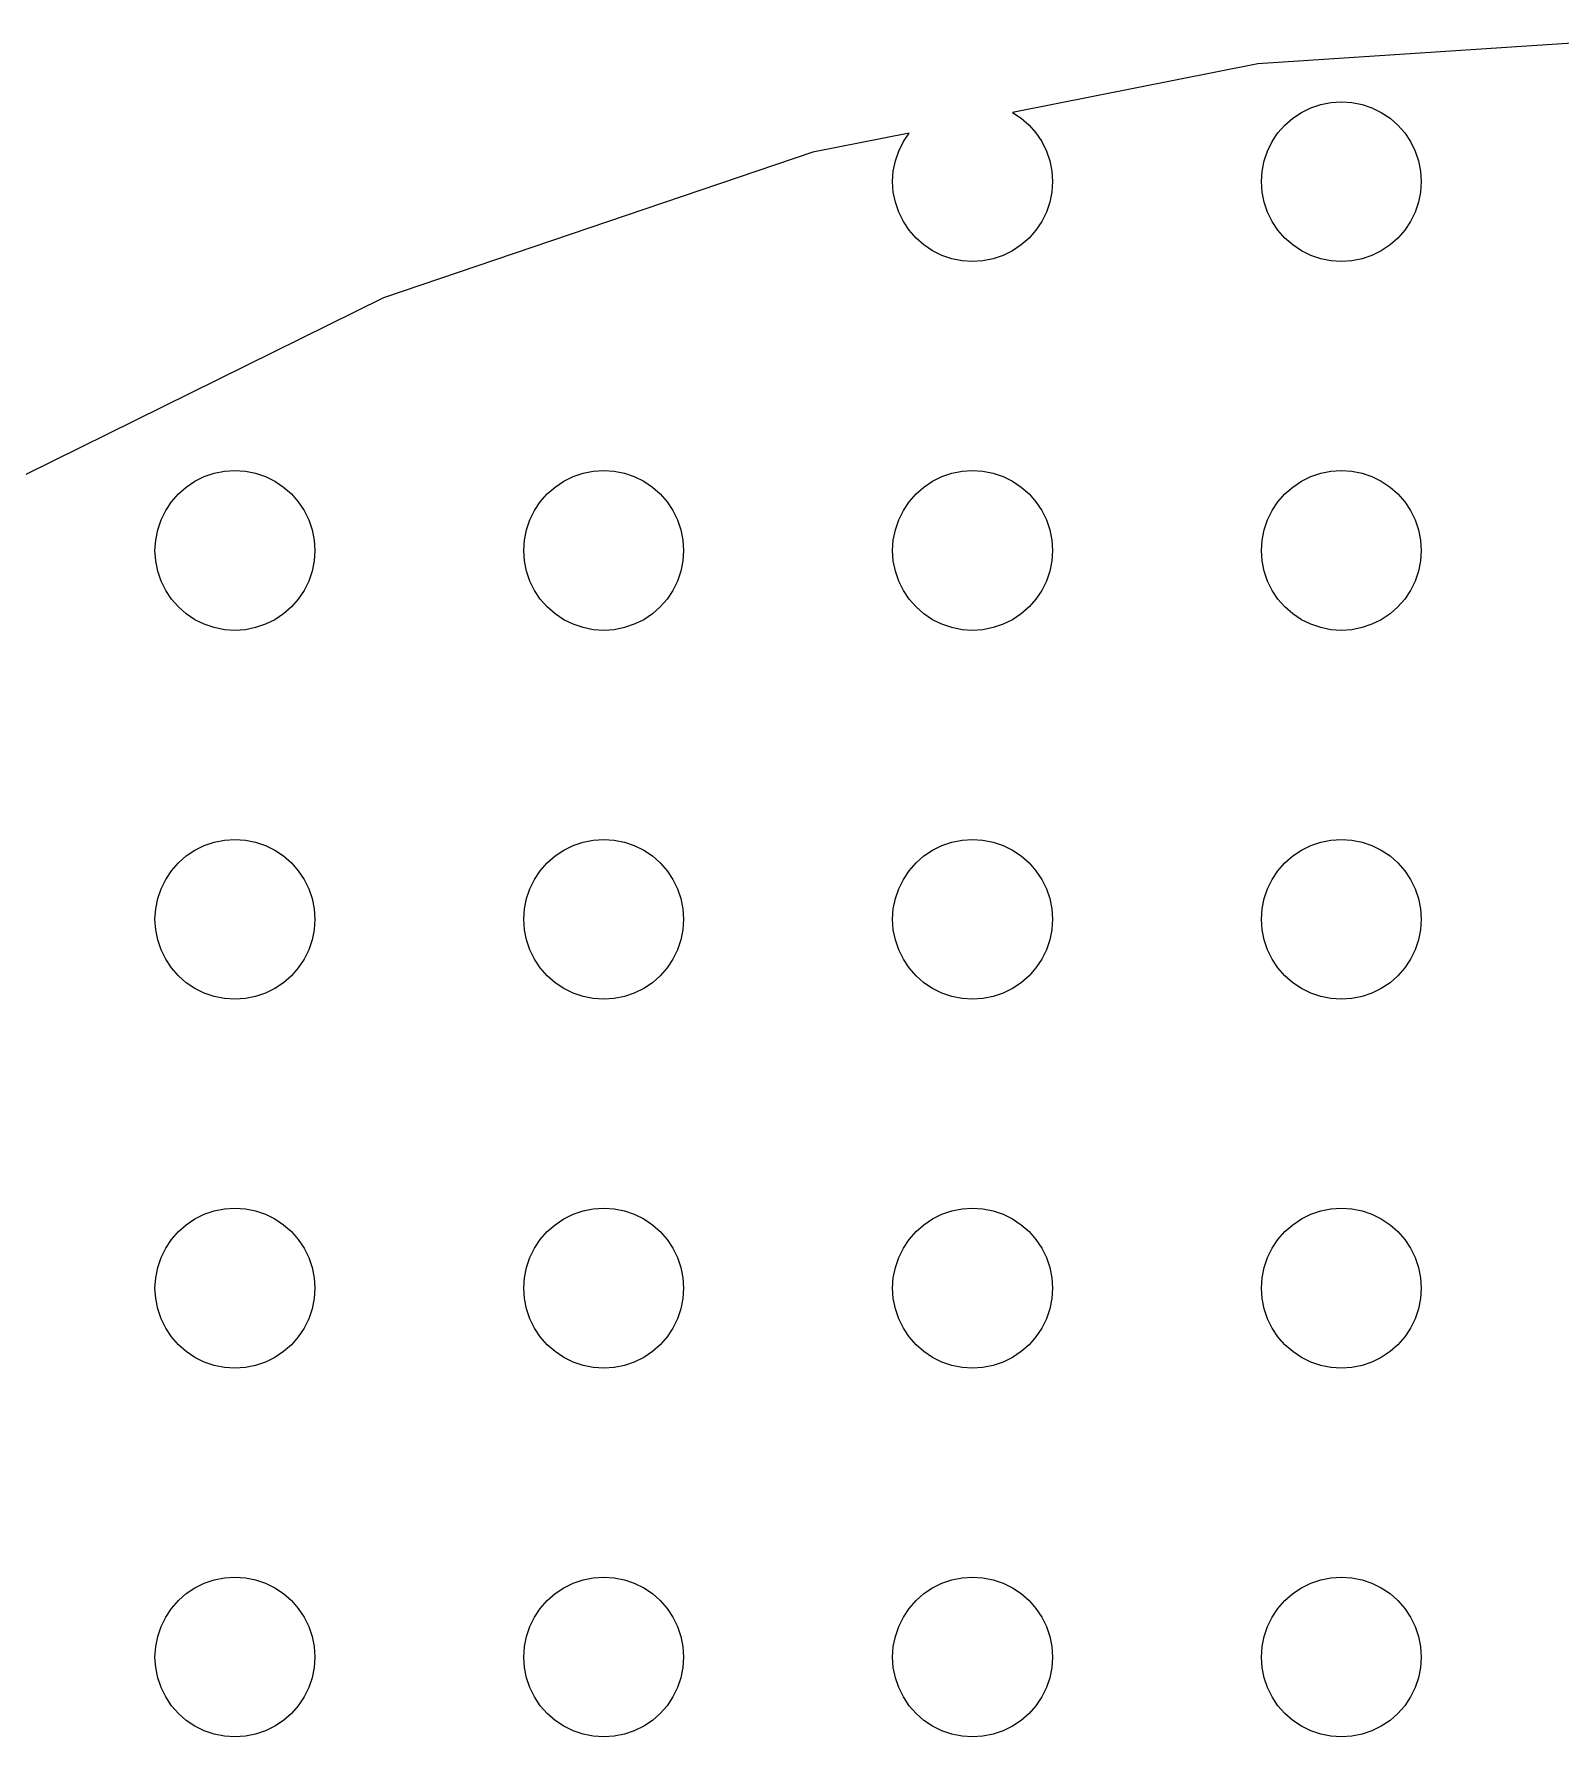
# Model space of a CAD drawing. Header units: metres. Extents: x -141 to 141, y -141 to 141.
# Drawn here: x -68.2 to -6.1, y 71.8 to 141 of the extents above; entities that cross this region are included whole.
import ezdxf

# ---------------------------------------------------------------- set-up
doc = ezdxf.new("R2010")
doc.units = ezdxf.units.M

msp = doc.modelspace()

# ---------------------------------------------------------------- linework, layer by layer
for p, q in [((0, 141), (-18.4042, 139.794)), ((-18.4042, 139.794), (-28.3702, 137.811)), ((-28.3702, 137.811), (-28.0215, 137.578)), ((-16.9785, 137.578), (-16.625, 137.815)), ((-16.625, 137.815), (-16.2437, 138.003)), ((-16.2437, 138.003), (-15.8412, 138.139)), ((-15.8412, 138.139), (-15.4242, 138.222)), ((-15.4242, 138.222), (-15, 138.25)), ((-15, 138.25), (-14.5758, 138.222)), ((-14.5758, 138.222), (-14.1588, 138.139)), ((-14.1588, 138.139), (-13.7563, 138.003)), ((-13.7563, 138.003), (-13.375, 137.815)), ((-13.375, 137.815), (-13.0215, 137.578)), ((-28.0215, 137.578), (-27.7019, 137.298)), ((-27.7019, 137.298), (-27.4216, 136.978)), ((-17.5784, 136.978), (-17.2981, 137.298)), ((-17.2981, 137.298), (-16.9785, 137.578)), ((-13.0215, 137.578), (-12.7019, 137.298)), ((-12.7019, 137.298), (-12.4216, 136.978)), ((-32.5816, 136.974), (-36.4935, 136.196)), ((-33.0026, 136.244), (-32.8146, 136.625)), ((-32.8146, 136.625), (-32.5816, 136.974)), ((-27.4216, 136.978), (-27.1854, 136.625)), ((-27.1854, 136.625), (-26.9974, 136.244)), ((-18.0026, 136.244), (-17.8146, 136.625)), ((-17.8146, 136.625), (-17.5784, 136.978)), ((-12.4216, 136.978), (-12.1854, 136.625)), ((-12.1854, 136.625), (-11.9974, 136.244)), ((-36.4935, 136.196), (-53.9584, 130.267)), ((-33.2222, 135.424), (-33.1393, 135.841)), ((-33.1393, 135.841), (-33.0026, 136.244)), ((-26.9974, 136.244), (-26.8607, 135.841)), ((-26.8607, 135.841), (-26.7778, 135.424)), ((-18.2222, 135.424), (-18.1393, 135.841)), ((-18.1393, 135.841), (-18.0026, 136.244)), ((-11.9974, 136.244), (-11.8607, 135.841)), ((-11.8607, 135.841), (-11.7778, 135.424)), ((-33.25, 135), (-33.2222, 135.424)), ((-26.7778, 135.424), (-26.75, 135)), ((-18.25, 135), (-18.2222, 135.424)), ((-11.7778, 135.424), (-11.75, 135)), ((-33.2222, 134.576), (-33.25, 135)), ((-33.1393, 134.159), (-33.2222, 134.576)), ((-26.7778, 134.576), (-26.8607, 134.159)), ((-26.75, 135), (-26.7778, 134.576)), ((-18.2222, 134.576), (-18.25, 135)), ((-18.1393, 134.159), (-18.2222, 134.576)), ((-11.7778, 134.576), (-11.8607, 134.159)), ((-11.75, 135), (-11.7778, 134.576)), ((-33.0026, 133.756), (-33.1393, 134.159)), ((-32.8146, 133.375), (-33.0026, 133.756)), ((-26.9974, 133.756), (-27.1854, 133.375)), ((-26.8607, 134.159), (-26.9974, 133.756)), ((-18.0026, 133.756), (-18.1393, 134.159)), ((-17.8146, 133.375), (-18.0026, 133.756)), ((-11.9974, 133.756), (-12.1854, 133.375)), ((-11.8607, 134.159), (-11.9974, 133.756)), ((-32.5784, 133.022), (-32.8146, 133.375)), ((-32.2981, 132.702), (-32.5784, 133.022)), ((-27.4216, 133.022), (-27.7019, 132.702)), ((-27.1854, 133.375), (-27.4216, 133.022)), ((-17.5784, 133.022), (-17.8146, 133.375)), ((-17.2981, 132.702), (-17.5784, 133.022)), ((-12.4216, 133.022), (-12.7019, 132.702)), ((-12.1854, 133.375), (-12.4216, 133.022)), ((-31.9785, 132.422), (-32.2981, 132.702)), ((-31.625, 132.185), (-31.9785, 132.422)), ((-28.0215, 132.422), (-28.375, 132.185)), ((-27.7019, 132.702), (-28.0215, 132.422)), ((-16.9785, 132.422), (-17.2981, 132.702)), ((-16.625, 132.185), (-16.9785, 132.422)), ((-13.0215, 132.422), (-13.375, 132.185)), ((-12.7019, 132.702), (-13.0215, 132.422)), ((-31.2437, 131.997), (-31.625, 132.185)), ((-30.8412, 131.861), (-31.2437, 131.997)), ((-30.4242, 131.778), (-30.8412, 131.861)), ((-30, 131.75), (-30.4242, 131.778)), ((-29.5758, 131.778), (-30, 131.75)), ((-29.1588, 131.861), (-29.5758, 131.778)), ((-28.7563, 131.997), (-29.1588, 131.861)), ((-28.375, 132.185), (-28.7563, 131.997)), ((-16.2437, 131.997), (-16.625, 132.185)), ((-15.8412, 131.861), (-16.2437, 131.997)), ((-15.4242, 131.778), (-15.8412, 131.861)), ((-15, 131.75), (-15.4242, 131.778)), ((-14.5758, 131.778), (-15, 131.75)), ((-14.1588, 131.861), (-14.5758, 131.778)), ((-13.7563, 131.997), (-14.1588, 131.861)), ((-13.375, 132.185), (-13.7563, 131.997)), ((-53.9584, 130.267), (-70.5, 122.11)), ((-62.2981, 122.298), (-61.9785, 122.578)), ((-61.9785, 122.578), (-61.625, 122.815)), ((-61.625, 122.815), (-61.2437, 123.003)), ((-61.2437, 123.003), (-60.8412, 123.139)), ((-60.8412, 123.139), (-60.4242, 123.222)), ((-60.4242, 123.222), (-60, 123.25)), ((-60, 123.25), (-59.5758, 123.222)), ((-59.5758, 123.222), (-59.1588, 123.139)), ((-59.1588, 123.139), (-58.7563, 123.003)), ((-58.7563, 123.003), (-58.375, 122.815)), ((-58.375, 122.815), (-58.0215, 122.578)), ((-58.0215, 122.578), (-57.7019, 122.298)), ((-47.2981, 122.298), (-46.9785, 122.578)), ((-46.9785, 122.578), (-46.625, 122.815)), ((-46.625, 122.815), (-46.2437, 123.003)), ((-46.2437, 123.003), (-45.8412, 123.139)), ((-45.8412, 123.139), (-45.4242, 123.222)), ((-45.4242, 123.222), (-45, 123.25)), ((-45, 123.25), (-44.5758, 123.222)), ((-44.5758, 123.222), (-44.1588, 123.139)), ((-44.1588, 123.139), (-43.7563, 123.003)), ((-43.7563, 123.003), (-43.375, 122.815)), ((-43.375, 122.815), (-43.0215, 122.578)), ((-43.0215, 122.578), (-42.7019, 122.298)), ((-32.2981, 122.298), (-31.9785, 122.578)), ((-31.9785, 122.578), (-31.625, 122.815)), ((-31.625, 122.815), (-31.2437, 123.003)), ((-31.2437, 123.003), (-30.8412, 123.139)), ((-30.8412, 123.139), (-30.4242, 123.222)), ((-30.4242, 123.222), (-30, 123.25)), ((-30, 123.25), (-29.5758, 123.222)), ((-29.5758, 123.222), (-29.1588, 123.139)), ((-29.1588, 123.139), (-28.7563, 123.003)), ((-28.7563, 123.003), (-28.375, 122.815)), ((-28.375, 122.815), (-28.0215, 122.578)), ((-28.0215, 122.578), (-27.7019, 122.298)), ((-17.2981, 122.298), (-16.9785, 122.578)), ((-16.9785, 122.578), (-16.625, 122.815)), ((-16.625, 122.815), (-16.2437, 123.003)), ((-16.2437, 123.003), (-15.8412, 123.139)), ((-15.8412, 123.139), (-15.4242, 123.222)), ((-15.4242, 123.222), (-15, 123.25)), ((-15, 123.25), (-14.5758, 123.222)), ((-14.5758, 123.222), (-14.1588, 123.139)), ((-14.1588, 123.139), (-13.7563, 123.003)), ((-13.7563, 123.003), (-13.375, 122.815)), ((-13.375, 122.815), (-13.0215, 122.578)), ((-13.0215, 122.578), (-12.7019, 122.298)), ((-62.8146, 121.625), (-62.5784, 121.978)), ((-62.5784, 121.978), (-62.2981, 122.298)), ((-57.7019, 122.298), (-57.4216, 121.978)), ((-57.4216, 121.978), (-57.1854, 121.625)), ((-47.8146, 121.625), (-47.5784, 121.978)), ((-47.5784, 121.978), (-47.2981, 122.298)), ((-42.7019, 122.298), (-42.4216, 121.978)), ((-42.4216, 121.978), (-42.1854, 121.625)), ((-32.8146, 121.625), (-32.5784, 121.978)), ((-32.5784, 121.978), (-32.2981, 122.298)), ((-27.7019, 122.298), (-27.4216, 121.978)), ((-27.4216, 121.978), (-27.1854, 121.625)), ((-17.8146, 121.625), (-17.5784, 121.978)), ((-17.5784, 121.978), (-17.2981, 122.298)), ((-12.7019, 122.298), (-12.4216, 121.978)), ((-12.4216, 121.978), (-12.1854, 121.625)), ((-63.1393, 120.841), (-63.0026, 121.244)), ((-63.0026, 121.244), (-62.8146, 121.625)), ((-57.1854, 121.625), (-56.9974, 121.244)), ((-56.9974, 121.244), (-56.8607, 120.841)), ((-48.1393, 120.841), (-48.0026, 121.244)), ((-48.0026, 121.244), (-47.8146, 121.625)), ((-42.1854, 121.625), (-41.9974, 121.244)), ((-41.9974, 121.244), (-41.8607, 120.841)), ((-33.1393, 120.841), (-33.0026, 121.244)), ((-33.0026, 121.244), (-32.8146, 121.625)), ((-27.1854, 121.625), (-26.9974, 121.244)), ((-26.9974, 121.244), (-26.8607, 120.841)), ((-18.1393, 120.841), (-18.0026, 121.244)), ((-18.0026, 121.244), (-17.8146, 121.625)), ((-12.1854, 121.625), (-11.9974, 121.244)), ((-11.9974, 121.244), (-11.8607, 120.841)), ((-63.2222, 120.424), (-63.1393, 120.841)), ((-56.8607, 120.841), (-56.7778, 120.424)), ((-48.2222, 120.424), (-48.1393, 120.841)), ((-41.8607, 120.841), (-41.7778, 120.424)), ((-33.2222, 120.424), (-33.1393, 120.841)), ((-26.8607, 120.841), (-26.7778, 120.424)), ((-18.2222, 120.424), (-18.1393, 120.841)), ((-11.8607, 120.841), (-11.7778, 120.424)), ((-63.25, 120), (-63.2222, 120.424)), ((-63.2222, 119.576), (-63.25, 120)), ((-56.7778, 120.424), (-56.75, 120)), ((-56.75, 120), (-56.7778, 119.576)), ((-48.25, 120), (-48.2222, 120.424)), ((-48.2222, 119.576), (-48.25, 120)), ((-41.7778, 120.424), (-41.75, 120)), ((-41.75, 120), (-41.7778, 119.576)), ((-33.25, 120), (-33.2222, 120.424)), ((-33.2222, 119.576), (-33.25, 120)), ((-26.7778, 120.424), (-26.75, 120)), ((-26.75, 120), (-26.7778, 119.576)), ((-18.25, 120), (-18.2222, 120.424)), ((-18.2222, 119.576), (-18.25, 120)), ((-11.7778, 120.424), (-11.75, 120)), ((-11.75, 120), (-11.7778, 119.576)), ((-63.1393, 119.159), (-63.2222, 119.576)), ((-63.0026, 118.756), (-63.1393, 119.159)), ((-56.8607, 119.159), (-56.9974, 118.756)), ((-56.7778, 119.576), (-56.8607, 119.159)), ((-48.1393, 119.159), (-48.2222, 119.576)), ((-48.0026, 118.756), (-48.1393, 119.159)), ((-41.8607, 119.159), (-41.9974, 118.756)), ((-41.7778, 119.576), (-41.8607, 119.159)), ((-33.1393, 119.159), (-33.2222, 119.576)), ((-33.0026, 118.756), (-33.1393, 119.159)), ((-26.8607, 119.159), (-26.9974, 118.756)), ((-26.7778, 119.576), (-26.8607, 119.159)), ((-18.1393, 119.159), (-18.2222, 119.576)), ((-18.0026, 118.756), (-18.1393, 119.159)), ((-11.8607, 119.159), (-11.9974, 118.756)), ((-11.7778, 119.576), (-11.8607, 119.159)), ((-62.8146, 118.375), (-63.0026, 118.756)), ((-56.9974, 118.756), (-57.1854, 118.375)), ((-47.8146, 118.375), (-48.0026, 118.756)), ((-41.9974, 118.756), (-42.1854, 118.375)), ((-32.8146, 118.375), (-33.0026, 118.756)), ((-26.9974, 118.756), (-27.1854, 118.375)), ((-17.8146, 118.375), (-18.0026, 118.756)), ((-11.9974, 118.756), (-12.1854, 118.375)), ((-62.5784, 118.022), (-62.8146, 118.375)), ((-62.2981, 117.702), (-62.5784, 118.022)), ((-57.4216, 118.022), (-57.7019, 117.702)), ((-57.1854, 118.375), (-57.4216, 118.022)), ((-47.5784, 118.022), (-47.8146, 118.375)), ((-47.2981, 117.702), (-47.5784, 118.022)), ((-42.4216, 118.022), (-42.7019, 117.702)), ((-42.1854, 118.375), (-42.4216, 118.022)), ((-32.5784, 118.022), (-32.8146, 118.375)), ((-32.2981, 117.702), (-32.5784, 118.022)), ((-27.4216, 118.022), (-27.7019, 117.702)), ((-27.1854, 118.375), (-27.4216, 118.022)), ((-17.5784, 118.022), (-17.8146, 118.375)), ((-17.2981, 117.702), (-17.5784, 118.022)), ((-12.4216, 118.022), (-12.7019, 117.702)), ((-12.1854, 118.375), (-12.4216, 118.022)), ((-61.9785, 117.422), (-62.2981, 117.702)), ((-61.625, 117.185), (-61.9785, 117.422)), ((-61.2437, 116.997), (-61.625, 117.185)), ((-58.375, 117.185), (-58.7563, 116.997)), ((-58.0215, 117.422), (-58.375, 117.185)), ((-57.7019, 117.702), (-58.0215, 117.422)), ((-46.9785, 117.422), (-47.2981, 117.702)), ((-46.625, 117.185), (-46.9785, 117.422)), ((-46.2437, 116.997), (-46.625, 117.185)), ((-43.375, 117.185), (-43.7563, 116.997)), ((-43.0215, 117.422), (-43.375, 117.185)), ((-42.7019, 117.702), (-43.0215, 117.422)), ((-31.9785, 117.422), (-32.2981, 117.702)), ((-31.625, 117.185), (-31.9785, 117.422)), ((-31.2437, 116.997), (-31.625, 117.185)), ((-28.375, 117.185), (-28.7563, 116.997)), ((-28.0215, 117.422), (-28.375, 117.185)), ((-27.7019, 117.702), (-28.0215, 117.422)), ((-16.9785, 117.422), (-17.2981, 117.702)), ((-16.625, 117.185), (-16.9785, 117.422)), ((-16.2437, 116.997), (-16.625, 117.185)), ((-13.375, 117.185), (-13.7563, 116.997)), ((-13.0215, 117.422), (-13.375, 117.185)), ((-12.7019, 117.702), (-13.0215, 117.422)), ((-60.8412, 116.861), (-61.2437, 116.997)), ((-60.4242, 116.778), (-60.8412, 116.861)), ((-60, 116.75), (-60.4242, 116.778)), ((-59.5758, 116.778), (-60, 116.75)), ((-59.1588, 116.861), (-59.5758, 116.778)), ((-58.7563, 116.997), (-59.1588, 116.861)), ((-45.8412, 116.861), (-46.2437, 116.997)), ((-45.4242, 116.778), (-45.8412, 116.861)), ((-45, 116.75), (-45.4242, 116.778)), ((-44.5758, 116.778), (-45, 116.75)), ((-44.1588, 116.861), (-44.5758, 116.778)), ((-43.7563, 116.997), (-44.1588, 116.861)), ((-30.8412, 116.861), (-31.2437, 116.997)), ((-30.4242, 116.778), (-30.8412, 116.861)), ((-30, 116.75), (-30.4242, 116.778)), ((-29.5758, 116.778), (-30, 116.75)), ((-29.1588, 116.861), (-29.5758, 116.778)), ((-28.7563, 116.997), (-29.1588, 116.861)), ((-15.8412, 116.861), (-16.2437, 116.997)), ((-15.4242, 116.778), (-15.8412, 116.861)), ((-15, 116.75), (-15.4242, 116.778)), ((-14.5758, 116.778), (-15, 116.75)), ((-14.1588, 116.861), (-14.5758, 116.778)), ((-13.7563, 116.997), (-14.1588, 116.861)), ((-61.2437, 108.003), (-60.8412, 108.139)), ((-60.8412, 108.139), (-60.4242, 108.222)), ((-60.4242, 108.222), (-60, 108.25)), ((-60, 108.25), (-59.5758, 108.222)), ((-59.5758, 108.222), (-59.1588, 108.139)), ((-59.1588, 108.139), (-58.7563, 108.003)), ((-46.2437, 108.003), (-45.8412, 108.139)), ((-45.8412, 108.139), (-45.4242, 108.222)), ((-45.4242, 108.222), (-45, 108.25)), ((-45, 108.25), (-44.5758, 108.222)), ((-44.5758, 108.222), (-44.1588, 108.139)), ((-44.1588, 108.139), (-43.7563, 108.003)), ((-31.2437, 108.003), (-30.8412, 108.139)), ((-30.8412, 108.139), (-30.4242, 108.222)), ((-30.4242, 108.222), (-30, 108.25)), ((-30, 108.25), (-29.5758, 108.222)), ((-29.5758, 108.222), (-29.1588, 108.139)), ((-29.1588, 108.139), (-28.7563, 108.003)), ((-16.2437, 108.003), (-15.8412, 108.139)), ((-15.8412, 108.139), (-15.4242, 108.222)), ((-15.4242, 108.222), (-15, 108.25)), ((-15, 108.25), (-14.5758, 108.222)), ((-14.5758, 108.222), (-14.1588, 108.139)), ((-14.1588, 108.139), (-13.7563, 108.003)), ((-62.2981, 107.298), (-61.9785, 107.578)), ((-61.9785, 107.578), (-61.625, 107.815)), ((-61.625, 107.815), (-61.2437, 108.003)), ((-58.7563, 108.003), (-58.375, 107.815)), ((-58.375, 107.815), (-58.0215, 107.578)), ((-58.0215, 107.578), (-57.7019, 107.298)), ((-47.2981, 107.298), (-46.9785, 107.578)), ((-46.9785, 107.578), (-46.625, 107.815)), ((-46.625, 107.815), (-46.2437, 108.003)), ((-43.7563, 108.003), (-43.375, 107.815)), ((-43.375, 107.815), (-43.0215, 107.578)), ((-43.0215, 107.578), (-42.7019, 107.298)), ((-32.2981, 107.298), (-31.9785, 107.578)), ((-31.9785, 107.578), (-31.625, 107.815)), ((-31.625, 107.815), (-31.2437, 108.003)), ((-28.7563, 108.003), (-28.375, 107.815)), ((-28.375, 107.815), (-28.0215, 107.578)), ((-28.0215, 107.578), (-27.7019, 107.298)), ((-17.2981, 107.298), (-16.9785, 107.578)), ((-16.9785, 107.578), (-16.625, 107.815)), ((-16.625, 107.815), (-16.2437, 108.003)), ((-13.7563, 108.003), (-13.375, 107.815)), ((-13.375, 107.815), (-13.0215, 107.578)), ((-13.0215, 107.578), (-12.7019, 107.298)), ((-62.8146, 106.625), (-62.5784, 106.978)), ((-62.5784, 106.978), (-62.2981, 107.298)), ((-57.7019, 107.298), (-57.4216, 106.978)), ((-57.4216, 106.978), (-57.1854, 106.625)), ((-47.8146, 106.625), (-47.5784, 106.978)), ((-47.5784, 106.978), (-47.2981, 107.298)), ((-42.7019, 107.298), (-42.4216, 106.978)), ((-42.4216, 106.978), (-42.1854, 106.625)), ((-32.8146, 106.625), (-32.5784, 106.978)), ((-32.5784, 106.978), (-32.2981, 107.298)), ((-27.7019, 107.298), (-27.4216, 106.978)), ((-27.4216, 106.978), (-27.1854, 106.625)), ((-17.8146, 106.625), (-17.5784, 106.978)), ((-17.5784, 106.978), (-17.2981, 107.298)), ((-12.7019, 107.298), (-12.4216, 106.978)), ((-12.4216, 106.978), (-12.1854, 106.625)), ((-63.1393, 105.841), (-63.0026, 106.244)), ((-63.0026, 106.244), (-62.8146, 106.625)), ((-57.1854, 106.625), (-56.9974, 106.244)), ((-56.9974, 106.244), (-56.8607, 105.841)), ((-48.1393, 105.841), (-48.0026, 106.244)), ((-48.0026, 106.244), (-47.8146, 106.625)), ((-42.1854, 106.625), (-41.9974, 106.244)), ((-41.9974, 106.244), (-41.8607, 105.841)), ((-33.1393, 105.841), (-33.0026, 106.244)), ((-33.0026, 106.244), (-32.8146, 106.625)), ((-27.1854, 106.625), (-26.9974, 106.244)), ((-26.9974, 106.244), (-26.8607, 105.841)), ((-18.1393, 105.841), (-18.0026, 106.244)), ((-18.0026, 106.244), (-17.8146, 106.625)), ((-12.1854, 106.625), (-11.9974, 106.244)), ((-11.9974, 106.244), (-11.8607, 105.841)), ((-63.25, 105), (-63.2222, 105.424)), ((-63.2222, 105.424), (-63.1393, 105.841)), ((-56.8607, 105.841), (-56.7778, 105.424)), ((-56.7778, 105.424), (-56.75, 105)), ((-48.25, 105), (-48.2222, 105.424)), ((-48.2222, 105.424), (-48.1393, 105.841)), ((-41.8607, 105.841), (-41.7778, 105.424)), ((-41.7778, 105.424), (-41.75, 105)), ((-33.25, 105), (-33.2222, 105.424)), ((-33.2222, 105.424), (-33.1393, 105.841)), ((-26.8607, 105.841), (-26.7778, 105.424)), ((-26.7778, 105.424), (-26.75, 105)), ((-18.25, 105), (-18.2222, 105.424)), ((-18.2222, 105.424), (-18.1393, 105.841)), ((-11.8607, 105.841), (-11.7778, 105.424)), ((-11.7778, 105.424), (-11.75, 105)), ((-63.2222, 104.576), (-63.25, 105)), ((-63.1393, 104.159), (-63.2222, 104.576)), ((-56.7778, 104.576), (-56.8607, 104.159)), ((-56.75, 105), (-56.7778, 104.576)), ((-48.2222, 104.576), (-48.25, 105)), ((-48.1393, 104.159), (-48.2222, 104.576)), ((-41.7778, 104.576), (-41.8607, 104.159)), ((-41.75, 105), (-41.7778, 104.576)), ((-33.2222, 104.576), (-33.25, 105)), ((-33.1393, 104.159), (-33.2222, 104.576)), ((-26.7778, 104.576), (-26.8607, 104.159)), ((-26.75, 105), (-26.7778, 104.576)), ((-18.2222, 104.576), (-18.25, 105)), ((-18.1393, 104.159), (-18.2222, 104.576)), ((-11.7778, 104.576), (-11.8607, 104.159)), ((-11.75, 105), (-11.7778, 104.576)), ((-63.0026, 103.756), (-63.1393, 104.159)), ((-56.8607, 104.159), (-56.9974, 103.756)), ((-48.0026, 103.756), (-48.1393, 104.159)), ((-41.8607, 104.159), (-41.9974, 103.756)), ((-33.0026, 103.756), (-33.1393, 104.159)), ((-26.8607, 104.159), (-26.9974, 103.756)), ((-18.0026, 103.756), (-18.1393, 104.159)), ((-11.8607, 104.159), (-11.9974, 103.756)), ((-62.8146, 103.375), (-63.0026, 103.756)), ((-62.5784, 103.022), (-62.8146, 103.375)), ((-57.1854, 103.375), (-57.4216, 103.022)), ((-56.9974, 103.756), (-57.1854, 103.375)), ((-47.8146, 103.375), (-48.0026, 103.756)), ((-47.5784, 103.022), (-47.8146, 103.375)), ((-42.1854, 103.375), (-42.4216, 103.022)), ((-41.9974, 103.756), (-42.1854, 103.375)), ((-32.8146, 103.375), (-33.0026, 103.756)), ((-32.5784, 103.022), (-32.8146, 103.375)), ((-27.1854, 103.375), (-27.4216, 103.022)), ((-26.9974, 103.756), (-27.1854, 103.375)), ((-17.8146, 103.375), (-18.0026, 103.756)), ((-17.5784, 103.022), (-17.8146, 103.375)), ((-12.1854, 103.375), (-12.4216, 103.022)), ((-11.9974, 103.756), (-12.1854, 103.375)), ((-62.2981, 102.702), (-62.5784, 103.022)), ((-61.9785, 102.422), (-62.2981, 102.702)), ((-57.7019, 102.702), (-58.0215, 102.422)), ((-57.4216, 103.022), (-57.7019, 102.702)), ((-47.2981, 102.702), (-47.5784, 103.022)), ((-46.9785, 102.422), (-47.2981, 102.702)), ((-42.7019, 102.702), (-43.0215, 102.422)), ((-42.4216, 103.022), (-42.7019, 102.702)), ((-32.2981, 102.702), (-32.5784, 103.022)), ((-31.9785, 102.422), (-32.2981, 102.702)), ((-27.7019, 102.702), (-28.0215, 102.422)), ((-27.4216, 103.022), (-27.7019, 102.702)), ((-17.2981, 102.702), (-17.5784, 103.022)), ((-16.9785, 102.422), (-17.2981, 102.702)), ((-12.7019, 102.702), (-13.0215, 102.422)), ((-12.4216, 103.022), (-12.7019, 102.702)), ((-61.625, 102.185), (-61.9785, 102.422)), ((-61.2437, 101.997), (-61.625, 102.185)), ((-60.8412, 101.861), (-61.2437, 101.997)), ((-60.4242, 101.778), (-60.8412, 101.861)), ((-59.1588, 101.861), (-59.5758, 101.778)), ((-58.7563, 101.997), (-59.1588, 101.861)), ((-58.375, 102.185), (-58.7563, 101.997)), ((-58.0215, 102.422), (-58.375, 102.185)), ((-46.625, 102.185), (-46.9785, 102.422)), ((-46.2437, 101.997), (-46.625, 102.185)), ((-45.8412, 101.861), (-46.2437, 101.997)), ((-45.4242, 101.778), (-45.8412, 101.861)), ((-44.1588, 101.861), (-44.5758, 101.778)), ((-43.7563, 101.997), (-44.1588, 101.861)), ((-43.375, 102.185), (-43.7563, 101.997)), ((-43.0215, 102.422), (-43.375, 102.185)), ((-31.625, 102.185), (-31.9785, 102.422)), ((-31.2437, 101.997), (-31.625, 102.185)), ((-30.8412, 101.861), (-31.2437, 101.997)), ((-30.4242, 101.778), (-30.8412, 101.861)), ((-29.1588, 101.861), (-29.5758, 101.778)), ((-28.7563, 101.997), (-29.1588, 101.861)), ((-28.375, 102.185), (-28.7563, 101.997)), ((-28.0215, 102.422), (-28.375, 102.185)), ((-16.625, 102.185), (-16.9785, 102.422)), ((-16.2437, 101.997), (-16.625, 102.185)), ((-15.8412, 101.861), (-16.2437, 101.997)), ((-15.4242, 101.778), (-15.8412, 101.861)), ((-14.1588, 101.861), (-14.5758, 101.778)), ((-13.7563, 101.997), (-14.1588, 101.861)), ((-13.375, 102.185), (-13.7563, 101.997)), ((-13.0215, 102.422), (-13.375, 102.185)), ((-60, 101.75), (-60.4242, 101.778)), ((-59.5758, 101.778), (-60, 101.75)), ((-45, 101.75), (-45.4242, 101.778)), ((-44.5758, 101.778), (-45, 101.75)), ((-30, 101.75), (-30.4242, 101.778)), ((-29.5758, 101.778), (-30, 101.75)), ((-15, 101.75), (-15.4242, 101.778)), ((-14.5758, 101.778), (-15, 101.75)), ((-61.9785, 92.5784), (-61.625, 92.8146)), ((-61.625, 92.8146), (-61.2437, 93.0026)), ((-61.2437, 93.0026), (-60.8412, 93.1393)), ((-60.8412, 93.1393), (-60.4242, 93.2222)), ((-60.4242, 93.2222), (-60, 93.25)), ((-60, 93.25), (-59.5758, 93.2222)), ((-59.5758, 93.2222), (-59.1588, 93.1393)), ((-59.1588, 93.1393), (-58.7563, 93.0026)), ((-58.7563, 93.0026), (-58.375, 92.8146)), ((-58.375, 92.8146), (-58.0215, 92.5784)), ((-46.9785, 92.5784), (-46.625, 92.8146)), ((-46.625, 92.8146), (-46.2437, 93.0026)), ((-46.2437, 93.0026), (-45.8412, 93.1393)), ((-45.8412, 93.1393), (-45.4242, 93.2222)), ((-45.4242, 93.2222), (-45, 93.25)), ((-45, 93.25), (-44.5758, 93.2222)), ((-44.5758, 93.2222), (-44.1588, 93.1393)), ((-44.1588, 93.1393), (-43.7563, 93.0026)), ((-43.7563, 93.0026), (-43.375, 92.8146)), ((-43.375, 92.8146), (-43.0215, 92.5784)), ((-31.9785, 92.5784), (-31.625, 92.8146)), ((-31.625, 92.8146), (-31.2437, 93.0026)), ((-31.2437, 93.0026), (-30.8412, 93.1393)), ((-30.8412, 93.1393), (-30.4242, 93.2222)), ((-30.4242, 93.2222), (-30, 93.25)), ((-30, 93.25), (-29.5758, 93.2222)), ((-29.5758, 93.2222), (-29.1588, 93.1393)), ((-29.1588, 93.1393), (-28.7563, 93.0026)), ((-28.7563, 93.0026), (-28.375, 92.8146)), ((-28.375, 92.8146), (-28.0215, 92.5784)), ((-16.9785, 92.5784), (-16.625, 92.8146)), ((-16.625, 92.8146), (-16.2437, 93.0026)), ((-16.2437, 93.0026), (-15.8412, 93.1393)), ((-15.8412, 93.1393), (-15.4242, 93.2222)), ((-15.4242, 93.2222), (-15, 93.25)), ((-15, 93.25), (-14.5758, 93.2222)), ((-14.5758, 93.2222), (-14.1588, 93.1393)), ((-14.1588, 93.1393), (-13.7563, 93.0026)), ((-13.7563, 93.0026), (-13.375, 92.8146)), ((-13.375, 92.8146), (-13.0215, 92.5784)), ((-62.5784, 91.9785), (-62.2981, 92.2981)), ((-62.2981, 92.2981), (-61.9785, 92.5784)), ((-58.0215, 92.5784), (-57.7019, 92.2981)), ((-57.7019, 92.2981), (-57.4216, 91.9785)), ((-47.5784, 91.9785), (-47.2981, 92.2981)), ((-47.2981, 92.2981), (-46.9785, 92.5784)), ((-43.0215, 92.5784), (-42.7019, 92.2981)), ((-42.7019, 92.2981), (-42.4216, 91.9785)), ((-32.5784, 91.9785), (-32.2981, 92.2981)), ((-32.2981, 92.2981), (-31.9785, 92.5784)), ((-28.0215, 92.5784), (-27.7019, 92.2981)), ((-27.7019, 92.2981), (-27.4216, 91.9785)), ((-17.5784, 91.9785), (-17.2981, 92.2981)), ((-17.2981, 92.2981), (-16.9785, 92.5784)), ((-13.0215, 92.5784), (-12.7019, 92.2981)), ((-12.7019, 92.2981), (-12.4216, 91.9785)), ((-63.0026, 91.2437), (-62.8146, 91.625)), ((-62.8146, 91.625), (-62.5784, 91.9785)), ((-57.4216, 91.9785), (-57.1854, 91.625)), ((-57.1854, 91.625), (-56.9974, 91.2437)), ((-48.0026, 91.2437), (-47.8146, 91.625)), ((-47.8146, 91.625), (-47.5784, 91.9785)), ((-42.4216, 91.9785), (-42.1854, 91.625)), ((-42.1854, 91.625), (-41.9974, 91.2437)), ((-33.0026, 91.2437), (-32.8146, 91.625)), ((-32.8146, 91.625), (-32.5784, 91.9785)), ((-27.4216, 91.9785), (-27.1854, 91.625)), ((-27.1854, 91.625), (-26.9974, 91.2437)), ((-18.0026, 91.2437), (-17.8146, 91.625)), ((-17.8146, 91.625), (-17.5784, 91.9785)), ((-12.4216, 91.9785), (-12.1854, 91.625)), ((-12.1854, 91.625), (-11.9974, 91.2437)), ((-63.2222, 90.4242), (-63.1393, 90.8412)), ((-63.1393, 90.8412), (-63.0026, 91.2437)), ((-56.9974, 91.2437), (-56.8607, 90.8412)), ((-56.8607, 90.8412), (-56.7778, 90.4242)), ((-48.2222, 90.4242), (-48.1393, 90.8412)), ((-48.1393, 90.8412), (-48.0026, 91.2437)), ((-41.9974, 91.2437), (-41.8607, 90.8412)), ((-41.8607, 90.8412), (-41.7778, 90.4242)), ((-33.2222, 90.4242), (-33.1393, 90.8412)), ((-33.1393, 90.8412), (-33.0026, 91.2437)), ((-26.9974, 91.2437), (-26.8607, 90.8412)), ((-26.8607, 90.8412), (-26.7778, 90.4242)), ((-18.2222, 90.4242), (-18.1393, 90.8412)), ((-18.1393, 90.8412), (-18.0026, 91.2437)), ((-11.9974, 91.2437), (-11.8607, 90.8412)), ((-11.8607, 90.8412), (-11.7778, 90.4242)), ((-63.25, 90), (-63.2222, 90.4242)), ((-56.7778, 90.4242), (-56.75, 90)), ((-48.25, 90), (-48.2222, 90.4242)), ((-41.7778, 90.4242), (-41.75, 90)), ((-33.25, 90), (-33.2222, 90.4242)), ((-26.7778, 90.4242), (-26.75, 90)), ((-18.25, 90), (-18.2222, 90.4242)), ((-11.7778, 90.4242), (-11.75, 90)), ((-63.2222, 89.5758), (-63.25, 90)), ((-63.1393, 89.1588), (-63.2222, 89.5758)), ((-56.7778, 89.5758), (-56.8607, 89.1588)), ((-56.75, 90), (-56.7778, 89.5758)), ((-48.2222, 89.5758), (-48.25, 90)), ((-48.1393, 89.1588), (-48.2222, 89.5758)), ((-41.7778, 89.5758), (-41.8607, 89.1588)), ((-41.75, 90), (-41.7778, 89.5758)), ((-33.2222, 89.5758), (-33.25, 90)), ((-33.1393, 89.1588), (-33.2222, 89.5758)), ((-26.7778, 89.5758), (-26.8607, 89.1588)), ((-26.75, 90), (-26.7778, 89.5758)), ((-18.2222, 89.5758), (-18.25, 90)), ((-18.1393, 89.1588), (-18.2222, 89.5758)), ((-11.7778, 89.5758), (-11.8607, 89.1588)), ((-11.75, 90), (-11.7778, 89.5758)), ((-63.0026, 88.7563), (-63.1393, 89.1588)), ((-62.8146, 88.375), (-63.0026, 88.7563)), ((-56.9974, 88.7563), (-57.1854, 88.375)), ((-56.8607, 89.1588), (-56.9974, 88.7563)), ((-48.0026, 88.7563), (-48.1393, 89.1588)), ((-47.8146, 88.375), (-48.0026, 88.7563)), ((-41.9974, 88.7563), (-42.1854, 88.375)), ((-41.8607, 89.1588), (-41.9974, 88.7563)), ((-33.0026, 88.7563), (-33.1393, 89.1588)), ((-32.8146, 88.375), (-33.0026, 88.7563)), ((-26.9974, 88.7563), (-27.1854, 88.375)), ((-26.8607, 89.1588), (-26.9974, 88.7563)), ((-18.0026, 88.7563), (-18.1393, 89.1588)), ((-17.8146, 88.375), (-18.0026, 88.7563)), ((-11.9974, 88.7563), (-12.1854, 88.375)), ((-11.8607, 89.1588), (-11.9974, 88.7563)), ((-62.5784, 88.0215), (-62.8146, 88.375)), ((-62.2981, 87.7019), (-62.5784, 88.0215)), ((-57.4216, 88.0215), (-57.7019, 87.7019)), ((-57.1854, 88.375), (-57.4216, 88.0215)), ((-47.5784, 88.0215), (-47.8146, 88.375)), ((-47.2981, 87.7019), (-47.5784, 88.0215)), ((-42.4216, 88.0215), (-42.7019, 87.7019)), ((-42.1854, 88.375), (-42.4216, 88.0215)), ((-32.5784, 88.0215), (-32.8146, 88.375)), ((-32.2981, 87.7019), (-32.5784, 88.0215)), ((-27.4216, 88.0215), (-27.7019, 87.7019)), ((-27.1854, 88.375), (-27.4216, 88.0215)), ((-17.5784, 88.0215), (-17.8146, 88.375)), ((-17.2981, 87.7019), (-17.5784, 88.0215)), ((-12.4216, 88.0215), (-12.7019, 87.7019)), ((-12.1854, 88.375), (-12.4216, 88.0215)), ((-61.9785, 87.4216), (-62.2981, 87.7019)), ((-61.625, 87.1854), (-61.9785, 87.4216)), ((-58.0215, 87.4216), (-58.375, 87.1854)), ((-57.7019, 87.7019), (-58.0215, 87.4216)), ((-46.9785, 87.4216), (-47.2981, 87.7019)), ((-46.625, 87.1854), (-46.9785, 87.4216)), ((-43.0215, 87.4216), (-43.375, 87.1854)), ((-42.7019, 87.7019), (-43.0215, 87.4216)), ((-31.9785, 87.4216), (-32.2981, 87.7019)), ((-31.625, 87.1854), (-31.9785, 87.4216)), ((-28.0215, 87.4216), (-28.375, 87.1854)), ((-27.7019, 87.7019), (-28.0215, 87.4216)), ((-16.9785, 87.4216), (-17.2981, 87.7019)), ((-16.625, 87.1854), (-16.9785, 87.4216)), ((-13.0215, 87.4216), (-13.375, 87.1854)), ((-12.7019, 87.7019), (-13.0215, 87.4216)), ((-61.2437, 86.9974), (-61.625, 87.1854)), ((-60.8412, 86.8607), (-61.2437, 86.9974)), ((-60.4242, 86.7778), (-60.8412, 86.8607)), ((-60, 86.75), (-60.4242, 86.7778)), ((-59.5758, 86.7778), (-60, 86.75)), ((-59.1588, 86.8607), (-59.5758, 86.7778)), ((-58.7563, 86.9974), (-59.1588, 86.8607)), ((-58.375, 87.1854), (-58.7563, 86.9974)), ((-46.2437, 86.9974), (-46.625, 87.1854)), ((-45.8412, 86.8607), (-46.2437, 86.9974)), ((-45.4242, 86.7778), (-45.8412, 86.8607)), ((-45, 86.75), (-45.4242, 86.7778)), ((-44.5758, 86.7778), (-45, 86.75)), ((-44.1588, 86.8607), (-44.5758, 86.7778)), ((-43.7563, 86.9974), (-44.1588, 86.8607)), ((-43.375, 87.1854), (-43.7563, 86.9974)), ((-31.2437, 86.9974), (-31.625, 87.1854)), ((-30.8412, 86.8607), (-31.2437, 86.9974)), ((-30.4242, 86.7778), (-30.8412, 86.8607)), ((-30, 86.75), (-30.4242, 86.7778)), ((-29.5758, 86.7778), (-30, 86.75)), ((-29.1588, 86.8607), (-29.5758, 86.7778)), ((-28.7563, 86.9974), (-29.1588, 86.8607)), ((-28.375, 87.1854), (-28.7563, 86.9974)), ((-16.2437, 86.9974), (-16.625, 87.1854)), ((-15.8412, 86.8607), (-16.2437, 86.9974)), ((-15.4242, 86.7778), (-15.8412, 86.8607)), ((-15, 86.75), (-15.4242, 86.7778)), ((-14.5758, 86.7778), (-15, 86.75)), ((-14.1588, 86.8607), (-14.5758, 86.7778)), ((-13.7563, 86.9974), (-14.1588, 86.8607)), ((-13.375, 87.1854), (-13.7563, 86.9974)), ((-62.2981, 77.2981), (-61.9785, 77.5784)), ((-61.9785, 77.5784), (-61.625, 77.8146)), ((-61.625, 77.8146), (-61.2437, 78.0026)), ((-61.2437, 78.0026), (-60.8412, 78.1393)), ((-60.8412, 78.1393), (-60.4242, 78.2222)), ((-60.4242, 78.2222), (-60, 78.25)), ((-60, 78.25), (-59.5758, 78.2222)), ((-59.5758, 78.2222), (-59.1588, 78.1393)), ((-59.1588, 78.1393), (-58.7563, 78.0026)), ((-58.7563, 78.0026), (-58.375, 77.8146)), ((-58.375, 77.8146), (-58.0215, 77.5784)), ((-58.0215, 77.5784), (-57.7019, 77.2981)), ((-47.2981, 77.2981), (-46.9785, 77.5784)), ((-46.9785, 77.5784), (-46.625, 77.8146)), ((-46.625, 77.8146), (-46.2437, 78.0026)), ((-46.2437, 78.0026), (-45.8412, 78.1393)), ((-45.8412, 78.1393), (-45.4242, 78.2222)), ((-45.4242, 78.2222), (-45, 78.25)), ((-45, 78.25), (-44.5758, 78.2222)), ((-44.5758, 78.2222), (-44.1588, 78.1393)), ((-44.1588, 78.1393), (-43.7563, 78.0026)), ((-43.7563, 78.0026), (-43.375, 77.8146)), ((-43.375, 77.8146), (-43.0215, 77.5784)), ((-43.0215, 77.5784), (-42.7019, 77.2981)), ((-32.2981, 77.2981), (-31.9785, 77.5784)), ((-31.9785, 77.5784), (-31.625, 77.8146)), ((-31.625, 77.8146), (-31.2437, 78.0026)), ((-31.2437, 78.0026), (-30.8412, 78.1393)), ((-30.8412, 78.1393), (-30.4242, 78.2222)), ((-30.4242, 78.2222), (-30, 78.25)), ((-30, 78.25), (-29.5758, 78.2222)), ((-29.5758, 78.2222), (-29.1588, 78.1393)), ((-29.1588, 78.1393), (-28.7563, 78.0026)), ((-28.7563, 78.0026), (-28.375, 77.8146)), ((-28.375, 77.8146), (-28.0215, 77.5784)), ((-28.0215, 77.5784), (-27.7019, 77.2981)), ((-17.2981, 77.2981), (-16.9785, 77.5784)), ((-16.9785, 77.5784), (-16.625, 77.8146)), ((-16.625, 77.8146), (-16.2437, 78.0026)), ((-16.2437, 78.0026), (-15.8412, 78.1393)), ((-15.8412, 78.1393), (-15.4242, 78.2222)), ((-15.4242, 78.2222), (-15, 78.25)), ((-15, 78.25), (-14.5758, 78.2222)), ((-14.5758, 78.2222), (-14.1588, 78.1393)), ((-14.1588, 78.1393), (-13.7563, 78.0026)), ((-13.7563, 78.0026), (-13.375, 77.8146)), ((-13.375, 77.8146), (-13.0215, 77.5784)), ((-13.0215, 77.5784), (-12.7019, 77.2981)), ((-62.8146, 76.625), (-62.5784, 76.9785)), ((-62.5784, 76.9785), (-62.2981, 77.2981)), ((-57.7019, 77.2981), (-57.4216, 76.9785)), ((-57.4216, 76.9785), (-57.1854, 76.625)), ((-47.8146, 76.625), (-47.5784, 76.9785)), ((-47.5784, 76.9785), (-47.2981, 77.2981)), ((-42.7019, 77.2981), (-42.4216, 76.9785)), ((-42.4216, 76.9785), (-42.1854, 76.625)), ((-32.8146, 76.625), (-32.5784, 76.9785)), ((-32.5784, 76.9785), (-32.2981, 77.2981)), ((-27.7019, 77.2981), (-27.4216, 76.9785)), ((-27.4216, 76.9785), (-27.1854, 76.625)), ((-17.8146, 76.625), (-17.5784, 76.9785)), ((-17.5784, 76.9785), (-17.2981, 77.2981)), ((-12.7019, 77.2981), (-12.4216, 76.9785)), ((-12.4216, 76.9785), (-12.1854, 76.625)), ((-63.1393, 75.8412), (-63.0026, 76.2437)), ((-63.0026, 76.2437), (-62.8146, 76.625)), ((-57.1854, 76.625), (-56.9974, 76.2437)), ((-56.9974, 76.2437), (-56.8607, 75.8412)), ((-48.1393, 75.8412), (-48.0026, 76.2437)), ((-48.0026, 76.2437), (-47.8146, 76.625)), ((-42.1854, 76.625), (-41.9974, 76.2437)), ((-41.9974, 76.2437), (-41.8607, 75.8412)), ((-33.1393, 75.8412), (-33.0026, 76.2437)), ((-33.0026, 76.2437), (-32.8146, 76.625)), ((-27.1854, 76.625), (-26.9974, 76.2437)), ((-26.9974, 76.2437), (-26.8607, 75.8412)), ((-18.1393, 75.8412), (-18.0026, 76.2437)), ((-18.0026, 76.2437), (-17.8146, 76.625)), ((-12.1854, 76.625), (-11.9974, 76.2437)), ((-11.9974, 76.2437), (-11.8607, 75.8412)), ((-63.2222, 75.4242), (-63.1393, 75.8412)), ((-56.8607, 75.8412), (-56.7778, 75.4242)), ((-48.2222, 75.4242), (-48.1393, 75.8412)), ((-41.8607, 75.8412), (-41.7778, 75.4242)), ((-33.2222, 75.4242), (-33.1393, 75.8412)), ((-26.8607, 75.8412), (-26.7778, 75.4242)), ((-18.2222, 75.4242), (-18.1393, 75.8412)), ((-11.8607, 75.8412), (-11.7778, 75.4242)), ((-63.25, 75), (-63.2222, 75.4242)), ((-63.2222, 74.5758), (-63.25, 75)), ((-56.7778, 75.4242), (-56.75, 75)), ((-56.75, 75), (-56.7778, 74.5758)), ((-48.25, 75), (-48.2222, 75.4242)), ((-48.2222, 74.5758), (-48.25, 75)), ((-41.7778, 75.4242), (-41.75, 75)), ((-41.75, 75), (-41.7778, 74.5758)), ((-33.25, 75), (-33.2222, 75.4242)), ((-33.2222, 74.5758), (-33.25, 75)), ((-26.7778, 75.4242), (-26.75, 75)), ((-26.75, 75), (-26.7778, 74.5758)), ((-18.25, 75), (-18.2222, 75.4242)), ((-18.2222, 74.5758), (-18.25, 75)), ((-11.7778, 75.4242), (-11.75, 75)), ((-11.75, 75), (-11.7778, 74.5758)), ((-63.1393, 74.1588), (-63.2222, 74.5758)), ((-63.0026, 73.7563), (-63.1393, 74.1588)), ((-56.8607, 74.1588), (-56.9974, 73.7563)), ((-56.7778, 74.5758), (-56.8607, 74.1588)), ((-48.1393, 74.1588), (-48.2222, 74.5758)), ((-48.0026, 73.7563), (-48.1393, 74.1588)), ((-41.8607, 74.1588), (-41.9974, 73.7563)), ((-41.7778, 74.5758), (-41.8607, 74.1588)), ((-33.1393, 74.1588), (-33.2222, 74.5758)), ((-33.0026, 73.7563), (-33.1393, 74.1588)), ((-26.8607, 74.1588), (-26.9974, 73.7563)), ((-26.7778, 74.5758), (-26.8607, 74.1588)), ((-18.1393, 74.1588), (-18.2222, 74.5758)), ((-18.0026, 73.7563), (-18.1393, 74.1588)), ((-11.8607, 74.1588), (-11.9974, 73.7563)), ((-11.7778, 74.5758), (-11.8607, 74.1588)), ((-62.8146, 73.375), (-63.0026, 73.7563)), ((-56.9974, 73.7563), (-57.1854, 73.375)), ((-47.8146, 73.375), (-48.0026, 73.7563)), ((-41.9974, 73.7563), (-42.1854, 73.375)), ((-32.8146, 73.375), (-33.0026, 73.7563)), ((-26.9974, 73.7563), (-27.1854, 73.375)), ((-17.8146, 73.375), (-18.0026, 73.7563)), ((-11.9974, 73.7563), (-12.1854, 73.375)), ((-62.5784, 73.0215), (-62.8146, 73.375)), ((-62.2981, 72.7019), (-62.5784, 73.0215)), ((-57.4216, 73.0215), (-57.7019, 72.7019)), ((-57.1854, 73.375), (-57.4216, 73.0215)), ((-47.5784, 73.0215), (-47.8146, 73.375)), ((-47.2981, 72.7019), (-47.5784, 73.0215)), ((-42.4216, 73.0215), (-42.7019, 72.7019)), ((-42.1854, 73.375), (-42.4216, 73.0215)), ((-32.5784, 73.0215), (-32.8146, 73.375)), ((-32.2981, 72.7019), (-32.5784, 73.0215)), ((-27.4216, 73.0215), (-27.7019, 72.7019)), ((-27.1854, 73.375), (-27.4216, 73.0215)), ((-17.5784, 73.0215), (-17.8146, 73.375)), ((-17.2981, 72.7019), (-17.5784, 73.0215)), ((-12.4216, 73.0215), (-12.7019, 72.7019)), ((-12.1854, 73.375), (-12.4216, 73.0215)), ((-61.9785, 72.4216), (-62.2981, 72.7019)), ((-61.625, 72.1854), (-61.9785, 72.4216)), ((-61.2437, 71.9974), (-61.625, 72.1854)), ((-58.375, 72.1854), (-58.7563, 71.9974)), ((-58.0215, 72.4216), (-58.375, 72.1854)), ((-57.7019, 72.7019), (-58.0215, 72.4216)), ((-46.9785, 72.4216), (-47.2981, 72.7019)), ((-46.625, 72.1854), (-46.9785, 72.4216)), ((-46.2437, 71.9974), (-46.625, 72.1854)), ((-43.375, 72.1854), (-43.7563, 71.9974)), ((-43.0215, 72.4216), (-43.375, 72.1854)), ((-42.7019, 72.7019), (-43.0215, 72.4216)), ((-31.9785, 72.4216), (-32.2981, 72.7019)), ((-31.625, 72.1854), (-31.9785, 72.4216)), ((-31.2437, 71.9974), (-31.625, 72.1854)), ((-28.375, 72.1854), (-28.7563, 71.9974)), ((-28.0215, 72.4216), (-28.375, 72.1854)), ((-27.7019, 72.7019), (-28.0215, 72.4216)), ((-16.9785, 72.4216), (-17.2981, 72.7019)), ((-16.625, 72.1854), (-16.9785, 72.4216)), ((-16.2437, 71.9974), (-16.625, 72.1854)), ((-13.375, 72.1854), (-13.7563, 71.9974)), ((-13.0215, 72.4216), (-13.375, 72.1854)), ((-12.7019, 72.7019), (-13.0215, 72.4216)), ((-60.8412, 71.8607), (-61.2437, 71.9974)), ((-60.4242, 71.7778), (-60.8412, 71.8607)), ((-60, 71.75), (-60.4242, 71.7778)), ((-59.5758, 71.7778), (-60, 71.75)), ((-59.1588, 71.8607), (-59.5758, 71.7778)), ((-58.7563, 71.9974), (-59.1588, 71.8607)), ((-45.8412, 71.8607), (-46.2437, 71.9974)), ((-45.4242, 71.7778), (-45.8412, 71.8607)), ((-45, 71.75), (-45.4242, 71.7778)), ((-44.5758, 71.7778), (-45, 71.75)), ((-44.1588, 71.8607), (-44.5758, 71.7778)), ((-43.7563, 71.9974), (-44.1588, 71.8607)), ((-30.8412, 71.8607), (-31.2437, 71.9974)), ((-30.4242, 71.7778), (-30.8412, 71.8607)), ((-30, 71.75), (-30.4242, 71.7778)), ((-29.5758, 71.7778), (-30, 71.75)), ((-29.1588, 71.8607), (-29.5758, 71.7778)), ((-28.7563, 71.9974), (-29.1588, 71.8607)), ((-15.8412, 71.8607), (-16.2437, 71.9974)), ((-15.4242, 71.7778), (-15.8412, 71.8607)), ((-15, 71.75), (-15.4242, 71.7778)), ((-14.5758, 71.7778), (-15, 71.75)), ((-14.1588, 71.8607), (-14.5758, 71.7778)), ((-13.7563, 71.9974), (-14.1588, 71.8607))]:
    msp.add_line(p, q)

doc.saveas('drawing.dxf')
